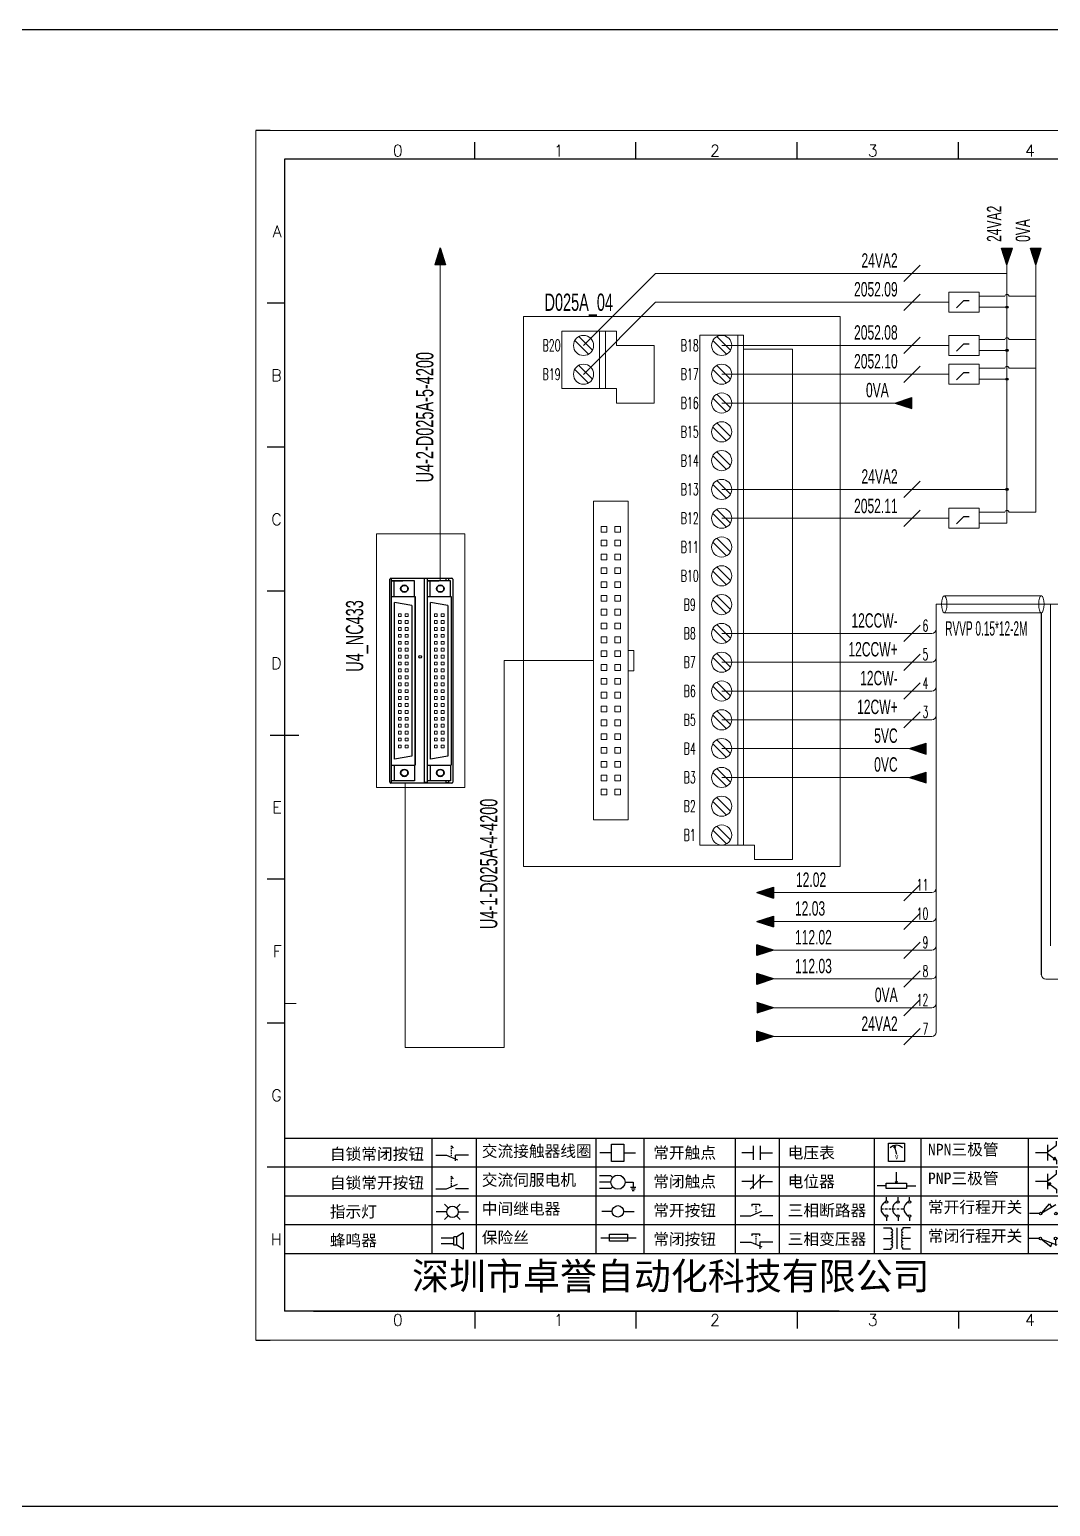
# Model space of a CAD drawing. Header units: millimetres. Extents: x 336 to 12810, y -1577 to 4105.
# Drawn here: x 9070.3 to 9247.6, y -364.4 to -108 of the extents above; entities that cross this region are included whole.
import ezdxf
from ezdxf.enums import TextEntityAlignment as Align

# ---------------------------------------------------------------- set-up
doc = ezdxf.new("R2010")
doc.units = ezdxf.units.MM
doc.linetypes.add('ACAD_ISO02W100', pattern=[15, 12, -3])
for name, color, linetype in [('AE_BOR', 1, 'Continuous'), ('SYMS', 7, 'Continuous'), ('Z_OM_GAIKEI', 7, 'Continuous')]:
    doc.layers.add(name, color=color, linetype=linetype)
doc.layers.add('Dimension', color=3, linetype='Continuous', lineweight=13)
doc.styles.get("Standard").update_dxf_attribs({"font": ''})
doc.styles.add('WD', font='romans.shx', dxfattribs={"width": 0.8, "bigfont": 'gbcbig.shx'})
doc.styles.add('样式 8', font='arial.ttf', dxfattribs={"width": 0.6, "height": 2.5})
doc.styles.add('汉字', font='')
doc.styles.get('Standard').set_extended_font_data('SimSun')
doc.styles.get('汉字').set_extended_font_data('新宋体')

# ---------------------------------------------------------------- blocks, each defined once
blk = doc.blocks.new('*U6')
at = {"linetype": 'ByBlock'}
for p, q in [((-1909.23, -780.45), (-1909.23, -780.67)), ((-1909.23, -780.45), (-1908.92, -780.84)), ((-1909.23, -780.84), (-1909.23, -781.05)), ((-1909.23, -781.23), (-1909.23, -781.44)), ((-1909.23, -781.61), (-1909.23, -781.83)), ((-1909.23, -782), (-1909.23, -782.21)), ((-1911.92, -782.07), (-1910.06, -782.07)), ((-1910.06, -782.07), (-1908.18, -782.88)), ((-1909.23, -782.38), (-1909.23, -782.43)), ((-1908.52, -783.07), (-1908.52, -782.07)), ((-1906.25, -782.07), (-1908.52, -782.07))]:
    blk.add_line(p, q, dxfattribs=at)
blk = doc.blocks.new('*U8')
at = {"linetype": 'ByBlock'}
for p, q in [((-1910.06, -792.89), (-1908.18, -792.08)), ((-1908.88, -791.17), (-1909.23, -790.71)), ((-1909.23, -790.71), (-1909.23, -790.92)), ((-1909.23, -791.09), (-1909.23, -791.31)), ((-1909.23, -791.48), (-1909.23, -791.69)), ((-1909.23, -791.86), (-1909.23, -792.08)), ((-1909.23, -792.25), (-1909.23, -792.47)), ((-1911.92, -792.89), (-1910.06, -792.89)), ((-1906.25, -792.89), (-1908.52, -792.89))]:
    blk.add_line(p, q, dxfattribs=at)
blk = doc.blocks.new('蜂鸣器')
at = {"linetype": 'ByBlock'}
for p, q in [((-1908.8, -796.48), (-1911.01, -796.48)), ((-1908.25, -796.26), (-1908.8, -796.26)), ((-1908.8, -797.68), (-1908.8, -796.26)), ((-1907.17, -795.53), (-1908.25, -796.26)), ((-1908.25, -797.68), (-1908.25, -796.26)), ((-1907.17, -795.53), (-1907.17, -798.41)), ((-1908.8, -797.46), (-1911.01, -797.46)), ((-1908.25, -797.68), (-1908.8, -797.68)), ((-1907.17, -798.41), (-1908.25, -797.68))]:
    blk.add_line(p, q, dxfattribs=at)
blk = doc.blocks.new('指示灯')
at = {"linetype": 'ByBlock'}
for p, q in [((-1854.25, -776.92), (-1856.06, -776.92)), ((-1854.62, -775.59), (-1853.97, -776.23)), ((-1851.9, -775.59), (-1852.54, -776.23)), ((-1852.26, -776.92), (-1850.45, -776.92)), ((-1854.62, -778.25), (-1853.97, -777.61)), ((-1851.9, -778.25), (-1852.54, -777.61))]:
    blk.add_line(p, q, dxfattribs=at)
blk.add_circle((-1853.26, -776.92), 0.992, dxfattribs=at)
blk = doc.blocks.new('交流接触器线圈')
at = {"linetype": 'ByBlock'}
for p, q in [((-1880.82, -781.77), (-1882.87, -781.77)), ((-1878.72, -781.77), (-1876.67, -781.77))]:
    blk.add_line(p, q, dxfattribs=at)
blk.add_lwpolyline([(-1880.82, -780.28), (-1878.72, -780.28), (-1878.72, -783.26), (-1880.82, -783.26)], close=True, dxfattribs=at)
blk = doc.blocks.new('交流伺服电机')
at = {"linetype": 'ByBlock'}
for p, q in [((-1880.97, -785.75), (-1882.94, -785.75)), ((-1880.97, -786.85), (-1882.94, -786.85)), ((-1880.97, -785.75), (-1880.65, -786.03)), ((-1878.49, -786.85), (-1877.07, -786.85)), ((-1877.07, -786.85), (-1877.07, -787.72)), ((-1880.97, -787.94), (-1882.94, -787.94)), ((-1880.97, -787.94), (-1880.65, -787.67)), ((-1877.54, -787.72), (-1876.59, -787.72)), ((-1877.38, -788.01), (-1876.75, -788.01)), ((-1877.23, -788.29), (-1876.9, -788.29))]:
    blk.add_line(p, q, dxfattribs=at)
blk.add_circle((-1879.73, -786.85), 1.24, dxfattribs=at)
blk = doc.blocks.new('中间继电器')
at = {"linetype": 'ByBlock'}
for p, q in [((-1880.72, -791.92), (-1882.54, -791.92)), ((-1878.74, -791.92), (-1876.92, -791.92))]:
    blk.add_line(p, q, dxfattribs=at)
blk.add_circle((-1879.73, -791.92), 0.992, dxfattribs=at)
blk = doc.blocks.new('保险丝')
at = {"linetype": 'ByBlock'}
blk.add_line((-1882.72, -796.49), (-1876.55, -796.49), dxfattribs=at)
blk.add_lwpolyline([(-1881.2, -795.86), (-1878.06, -795.86), (-1878.06, -797.12), (-1881.2, -797.12)], close=True, dxfattribs=at)
blk = doc.blocks.new('常开按钮')
at = {"linetype": 'ByBlock'}
for p, q in [((-1910.06, -787.73), (-1908.18, -786.93)), ((-1909.9, -785.68), (-1908.56, -785.68)), ((-1909.9, -785.68), (-1909.9, -786.07)), ((-1909.23, -785.68), (-1909.23, -785.89)), ((-1909.23, -786.06), (-1909.23, -786.28)), ((-1909.23, -786.45), (-1909.23, -786.67)), ((-1909.23, -786.84), (-1909.23, -787.05)), ((-1908.56, -785.68), (-1908.56, -786.07)), ((-1911.92, -787.73), (-1910.06, -787.73)), ((-1909.23, -787.22), (-1909.23, -787.38)), ((-1906.25, -787.73), (-1908.52, -787.73))]:
    blk.add_line(p, q, dxfattribs=at)
blk = doc.blocks.new('常开触点')
at = {"linetype": 'ByBlock'}
for p, q in [((-1853.82, -781.77), (-1855.88, -781.77)), ((-1853.82, -782.99), (-1853.82, -780.56)), ((-1852.6, -782.99), (-1852.6, -780.56)), ((-1852.6, -781.77), (-1850.55, -781.77))]:
    blk.add_line(p, q, dxfattribs=at)
blk = doc.blocks.new('常闭触点')
at = {"linetype": 'ByBlock'}
for p, q in [((-1853.82, -786.77), (-1855.88, -786.77)), ((-1852.01, -785.66), (-1854.43, -788.1)), ((-1853.82, -787.99), (-1853.82, -785.56)), ((-1852.6, -787.99), (-1852.6, -785.56)), ((-1852.6, -786.77), (-1850.55, -786.77))]:
    blk.add_line(p, q, dxfattribs=at)
blk = doc.blocks.new('常闭按钮')
at = {"linetype": 'ByBlock'}
for p, q in [((-1856.13, -792.28), (-1854.28, -792.28)), ((-1854.28, -792.28), (-1852.4, -793.09)), ((-1854.11, -790.83), (-1852.77, -790.83)), ((-1854.11, -790.83), (-1854.11, -791.22)), ((-1853.44, -790.83), (-1853.44, -791.04)), ((-1853.44, -791.21), (-1853.44, -791.43)), ((-1853.44, -791.6), (-1853.44, -791.82)), ((-1853.44, -791.99), (-1853.44, -792.2)), ((-1852.77, -790.83), (-1852.77, -791.22)), ((-1850.47, -792.28), (-1852.73, -792.28)), ((-1852.73, -792.28), (-1852.73, -793.43)), ((-1853.44, -792.37), (-1853.44, -792.53))]:
    blk.add_line(p, q, dxfattribs=at)
blk = doc.blocks.new('电压表')
at = {"linetype": 'ByBlock'}
for p, q in [((-1814.84, -780.75), (-1814.91, -781.13)), ((-1814.6, -781.05), (-1814.91, -781.13)), ((-1814.84, -780.75), (-1814.46, -782.26)), ((-1814.84, -780.75), (-1814.6, -781.05))]:
    blk.add_line(p, q, dxfattribs=at)
blk.add_lwpolyline([(-1815.84, -780.34), (-1813.07, -780.34), (-1813.07, -783.49), (-1815.84, -783.49)], close=True, dxfattribs=at)
blk.add_arc((-1814.46, -782.26), 1.56, 46.8313, 133.1687, dxfattribs=at)
at = {"linetype": 'ByBlock', "insert": (-1814.7, -782.39), "char_height": 0.75, "width": 0.6768, "attachment_point": 1}
blk.add_mtext('V', dxfattribs=at)
blk = doc.blocks.new('电位器')
at = {"linetype": 'ByBlock'}
for p, q in [((-1814.45, -787.3), (-1814.62, -786.96)), ((-1814.62, -786.96), (-1814.27, -786.96)), ((-1814.45, -787.3), (-1814.45, -785.39)), ((-1814.45, -787.3), (-1814.27, -786.96)), ((-1816.21, -787.75), (-1817.79, -787.75)), ((-1812.68, -787.75), (-1811.1, -787.75))]:
    blk.add_line(p, q, dxfattribs=at)
blk.add_lwpolyline([(-1816.21, -787.3), (-1812.68, -787.3), (-1812.68, -788.2), (-1816.21, -788.2)], close=True, dxfattribs=at)
blk = doc.blocks.new('三相断路器')
at = {"linetype": 'ByBlock'}
for p, q in [((-1816.17, -790.33), (-1816.17, -789.7)), ((-1814.17, -790.33), (-1814.17, -789.7)), ((-1812.18, -790.33), (-1812.18, -789.7)), ((-1817.14, -791.74), (-1816.72, -791.74)), ((-1816.45, -791.74), (-1816.03, -791.74)), ((-1815.76, -791.74), (-1815.34, -791.74)), ((-1815.07, -791.74), (-1814.65, -791.74)), ((-1814.38, -791.74), (-1813.96, -791.74)), ((-1813.69, -791.74), (-1813.27, -791.74)), ((-1816.17, -793.19), (-1816.17, -793.83)), ((-1814.17, -793.19), (-1814.17, -793.83)), ((-1812.18, -793.19), (-1812.18, -793.83))]:
    blk.add_line(p, q, dxfattribs=at)
for centre in [(-1816.17, -790.55), (-1814.17, -790.55), (-1812.18, -790.55), (-1816.17, -792.98), (-1814.17, -792.98), (-1812.18, -792.98)]:
    blk.add_circle(centre, 0.219, dxfattribs=at)
for centre in [(-1815.81, -791.74), (-1813.82, -791.74), (-1811.83, -791.74)]:
    blk.add_arc(centre, 1.32, 115.5791, 244.4209, dxfattribs=at)
blk = doc.blocks.new('三相变压器')
at = {"linetype": 'ByBlock'}
for p, q in [((-1816.69, -795.03), (-1815.37, -795.03)), ((-1816.69, -796.87), (-1815.37, -796.87)), ((-1815.37, -795.03), (-1815.37, -795.24)), ((-1814.34, -798.7), (-1814.34, -795.04)), ((-1812, -795.03), (-1813.32, -795.03)), ((-1813.32, -795.03), (-1813.32, -795.24)), ((-1812, -796.87), (-1813.32, -796.87)), ((-1816.69, -798.71), (-1815.37, -798.71)), ((-1815.37, -798.71), (-1815.37, -798.5)), ((-1813.32, -798.71), (-1813.32, -798.5)), ((-1812, -798.71), (-1813.32, -798.71))]:
    blk.add_line(p, q, dxfattribs=at)
for centre, start, end in [((-1815.37, -795.51), 270, 90), ((-1815.37, -796.06), 270, 90), ((-1815.37, -796.6), 270, 90), ((-1815.37, -797.14), 270, 90), ((-1815.37, -797.68), 270, 90), ((-1813.32, -795.51), 90, 270), ((-1813.32, -796.06), 90, 270), ((-1813.32, -796.6), 90, 270), ((-1813.32, -797.14), 90, 270), ((-1813.32, -797.68), 90, 270), ((-1815.37, -798.23), 270, 90), ((-1813.32, -798.23), 90, 270)]:
    blk.add_arc(centre, 0.271, start, end, dxfattribs=at)
blk = doc.blocks.new('NPN三极管')
at = {"linetype": 'ByBlock'}
for p, q in [((-1785.73, -781.97), (-1787.81, -781.97)), ((-1785.73, -780.61), (-1785.73, -783.32)), ((-1785.73, -781.82), (-1784.15, -780.66)), ((-1784.15, -780.66), (-1784.15, -779.98)), ((-1785.73, -782.11), (-1784.15, -783.27)), ((-1784.41, -782.73), (-1784.74, -783.18)), ((-1784.15, -783.27), (-1784.74, -783.18)), ((-1784.15, -783.27), (-1784.41, -782.73)), ((-1784.15, -783.27), (-1784.15, -783.96))]:
    blk.add_line(p, q, dxfattribs=at)
blk = doc.blocks.new('PNP三极管')
at = {"linetype": 'ByBlock'}
for p, q in [((-1784.9, -786.74), (-1786.98, -786.74)), ((-1784.9, -785.38), (-1784.9, -788.09)), ((-1784.9, -786.59), (-1783.32, -785.43)), ((-1784.9, -786.88), (-1783.32, -788.04)), ((-1784.9, -786.88), (-1784.31, -786.97)), ((-1784.9, -786.88), (-1784.64, -787.42)), ((-1784.31, -786.97), (-1784.64, -787.42)), ((-1783.32, -785.43), (-1783.32, -784.75)), ((-1783.32, -788.04), (-1783.32, -788.73))]:
    blk.add_line(p, q, dxfattribs=at)
blk = doc.blocks.new('常开行程开关')
at = {"linetype": 'ByBlock'}
for p, q in [((-1786.29, -792.3), (-1788.01, -792.3)), ((-1785.89, -792.17), (-1784.52, -790.62)), ((-1785.89, -792.17), (-1783.43, -790.72)), ((-1784.52, -790.62), (-1784.19, -791.17)), ((-1781.48, -792.3), (-1783.21, -792.3))]:
    blk.add_line(p, q, dxfattribs=at)
for centre in [(-1786.07, -792.3), (-1783.42, -792.3)]:
    blk.add_circle(centre, 0.219, dxfattribs=at)
blk = doc.blocks.new('常闭行程开关')
at = {"linetype": 'ByBlock'}
for p, q in [((-1786.34, -796.62), (-1788.07, -796.62)), ((-1785.93, -796.72), (-1783.25, -797.7)), ((-1785.93, -796.72), (-1784.3, -798)), ((-1784.3, -798), (-1784.08, -797.4)), ((-1783.48, -796.84), (-1783.48, -797.85)), ((-1781.54, -796.62), (-1783.26, -796.62))]:
    blk.add_line(p, q, dxfattribs=at)
for centre in [(-1786.12, -796.62), (-1783.48, -796.62)]:
    blk.add_circle(centre, 0.219, dxfattribs=at)
blk = doc.blocks.new('电控横A4')
for p, q in [((292, -5), (5, -5)), ((5, -5), (5, -205)), ((10.03, -205), (289.53, -205)), ((130.8, -205), (190.75, -205))]:
    blk.add_line(p, q)
at = {"lineweight": 9, "ltscale": 0.1}
for p, q in [((5, -151.57), (7, -151.57)), ((101.34, -205), (130.8, -205)), ((129.44, -205), (129.44, -205)), ((129.44, -205), (129.44, -205)), ((129.44, -205), (129.44, -205)), ((129.44, -205), (129.44, -205))]:
    blk.add_line(p, q, dxfattribs=at)
at = {"linetype": 'ByBlock'}
for p, q in [((292, -175), (5, -175)), ((292, -180), (5, -180)), ((292, -185), (5, -185)), ((292, -190), (5, -190)), ((292, -195), (5, -195))]:
    blk.add_line(p, q, dxfattribs=at)
at = {"color": 0, "lineweight": -2}
for p, q in [((30.58, -175), (30.58, -195)), ((38.26, -175), (38.26, -195)), ((59.05, -175), (59.05, -195)), ((67.4, -175), (67.4, -195)), ((83.26, -175), (83.26, -195)), ((90.91, -175), (90.91, -195)), ((107.4, -175), (107.4, -195)), ((115.5, -175), (115.5, -195)), ((134.12, -175), (134.12, -195))]:
    blk.add_line(p, q, dxfattribs=at)
at = {"color": 0, "ltscale": 2}
blk.add_line((101.34, -205), (5, -205), dxfattribs=at)
at = {"layer": 'AE_BOR', "lineweight": 30}
for p, q in [((2.53, 0), (0, 0)), ((0, -210), (2.53, -210))]:
    blk.add_line(p, q, dxfattribs=at)
at = {"layer": 'AE_BOR', "color": 1, "lineweight": 15}
for p, q in [((0, 0), (297, 0)), ((0, -210), (0, 0)), ((297, -210), (0, -210))]:
    blk.add_line(p, q, dxfattribs=at)
at = {"layer": 'AE_BOR'}
for p, q in [((38.03, -5), (38.03, -2)), ((66.03, -5), (66.03, -2)), ((94.03, -5), (94.03, -2)), ((122.03, -5), (122.03, -2)), ((5, -30), (2, -30)), ((5, -55), (2, -55)), ((5, -80), (2, -80)), ((5, -130), (2, -130)), ((5, -155), (2, -155)), ((5, -180), (2, -180)), ((38.03, -205), (38.03, -208)), ((66.03, -205), (66.03, -208)), ((94.03, -205), (94.03, -208)), ((122.03, -205), (122.03, -208))]:
    blk.add_line(p, q, dxfattribs=at)
at = {"layer": 'AE_BOR', "color": 2, "lineweight": 30}
blk.add_line((2.5, -105), (7.5, -105), dxfattribs=at)
at = {"linetype": 'ByBlock'}
for name, p in [('*U6', (1943.19, 604.18)), ('交流接触器线圈', (1942.62, 604.27)), ('常开触点', (1940.27, 604.3)), ('电压表', (1925.71, 604.52)), ('NPN三极管', (1923.2, 604.5)), ('*U8', (1943.19, 609.18)), ('交流伺服电机', (1942.62, 604.27)), ('常闭触点', (1940.27, 604.3)), ('电位器', (1925.71, 604.52)), ('PNP三极管', (1922.37, 604.27)), ('指示灯', (1887.41, 589.18)), ('中间继电器', (1942.62, 604.27)), ('常开按钮', (1996.06, 599.3)), ('三相断路器', (1925.71, 604.52)), ('常开行程开关', (1922.37, 604.27)), ('蜂鸣器', (1943.19, 604.18)), ('保险丝', (1942.62, 604.27)), ('常闭按钮', (1940.27, 599.3)), ('三相变压器', (1925.71, 604.52)), ('常闭行程开关', (1922.37, 604.27))]:
    blk.add_blockref(name, p, dxfattribs=at)
at = {"char_height": 2, "attachment_point": 1, "style": '汉字'}
for s, insert in [('{\\fKaiTi_GB2312|b0|i0|c134|p49;自锁常闭按钮}', (12.86, -176.69)), ('{\\fKaiTi_GB2312|b0|i0|c134|p49;交流接触器线圈}', (39.25, -176.19)), ('{\\fKaiTi_GB2312|b0|i0|c134|p49;常开触点}', (69.01, -176.48)), ('{\\fKaiTi_GB2312|b0|i0|c134|p49;电压表}', (92.37, -176.47)), ('{\\fKaiTi_GB2312|b0|i0|c134|p49;NPN三极管}', (116.73, -175.91)), ('{\\fKaiTi_GB2312|b0|i0|c134|p49;自锁常开按钮}', (12.86, -181.69)), ('{\\fKaiTi_GB2312|b0|i0|c134|p49;交流伺服电机}', (39.25, -181.19)), ('{\\fKaiTi_GB2312|b0|i0|c134|p49;常闭触点}', (69.01, -181.48)), ('{\\fKaiTi_GB2312|b0|i0|c134|p49;电位器}', (92.37, -181.47)), ('{\\fKaiTi_GB2312|b0|i0|c134|p49;PNP三极管}', (116.73, -180.91)), ('{\\fKaiTi_GB2312|b0|i0|c134|p49;指示灯}', (12.86, -186.69)), ('{\\fKaiTi_GB2312|b0|i0|c134|p49;中间继电器}', (39.25, -186.19)), ('{\\fKaiTi_GB2312|b0|i0|c134|p49;常开按钮}', (69.01, -186.48)), ('{\\fKaiTi_GB2312|b0|i0|c134|p49;三相断路器}', (92.37, -186.47)), ('{\\fKaiTi_GB2312|b0|i0|c134|p49;常开行程开关}', (116.73, -185.91)), ('{\\fKaiTi_GB2312|b0|i0|c134|p49;蜂鸣器}', (12.86, -191.69)), ('{\\fKaiTi_GB2312|b0|i0|c134|p49;保险丝}', (39.25, -191.19)), ('{\\fKaiTi_GB2312|b0|i0|c134|p49;常闭按钮}', (69.01, -191.48)), ('{\\fKaiTi_GB2312|b0|i0|c134|p49;三相变压器}', (92.37, -191.47)), ('{\\fKaiTi_GB2312|b0|i0|c134|p49;常闭行程开关}', (116.73, -190.91))]:
    blk.add_mtext(s, dxfattribs=dict(at, insert=insert))
at = {"color": 0, "lineweight": -2, "insert": (27.14, -196.53), "char_height": 4.7064, "width": 96.1138, "attachment_point": 1}
blk.add_mtext('深圳市卓誉自动化科技有限公司', dxfattribs=at)
at = {"layer": 'AE_BOR', "style": 'WD'}
for s, p in [('0', (24.67, -4.5)), ('1', (52.6, -4.5)), ('2', (79.75, -4.5)), ('3', (107.15, -4.5)), ('4', (134.45, -4.5)), ('0', (24.67, -207.5)), ('1', (52.6, -207.5)), ('2', (79.75, -207.5)), ('3', (107.15, -207.5)), ('4', (134.45, -207.5))]:
    blk.add_text(s, height=2, dxfattribs=at).set_placement(p, align=Align.CENTER)
for s, p in [('A', (4.5, -17.5)), ('B', (4.5, -42.5)), ('C', (4.5, -67.5)), ('D', (4.5, -92.5)), ('E', (4.5, -117.5)), ('F', (4.5, -142.5)), ('G', (4.5, -167.5)), ('H', (4.5, -192.5))]:
    blk.add_text(s, height=2, dxfattribs=at).set_placement(p, align=Align.MIDDLE_RIGHT)
blk = doc.blocks.new('WDDOT')
blk.add_hatch(color=256).paths.add_polyline_path([(0.5, 0, 1), (-0.5, 0, 1)])
blk.add_circle((0, 0), 0.5)

msp = doc.modelspace()

# ---------------------------------------------------------------- hatches: boundary and pattern name
for points in [[(9140.66, -148.794), (9141.596, -145.876), (9142.531, -148.794)], [(9239.077, -145.917), (9240.012, -148.836), (9240.948, -145.917)], [(9244.077, -145.917), (9245.012, -148.836), (9245.948, -145.917)], [(9240.209, -156.164, 1), (9239.816, -156.164, 1)], [(9240.209, -163.664, 1), (9239.816, -163.664, 1)], [(9240.209, -168.664, 1), (9239.816, -168.664, 1)], [(9220.576, -172.804), (9223.494, -173.739), (9223.494, -171.869)], [(9240.209, -187.804, 1), (9239.816, -187.804, 1)], [(9223.076, -232.804), (9225.994, -233.739), (9225.994, -231.869)], [(9223.076, -237.804), (9225.994, -238.739), (9225.994, -236.869)], [(9196.544, -257.808), (9199.463, -258.743), (9199.463, -256.873)], [(9196.544, -262.804), (9199.463, -263.739), (9199.463, -261.869)], [(9196.544, -268.735), (9196.544, -266.865), (9199.463, -267.8)], [(9196.544, -271.865), (9199.463, -272.8), (9196.544, -273.735)], [(9199.463, -277.8), (9196.544, -278.735), (9196.544, -276.865)], [(9196.544, -283.735), (9196.544, -281.865), (9199.463, -282.8)]]:
    msp.add_hatch(color=256).paths.add_polyline_path(points)

# ---------------------------------------------------------------- linework, layer by layer
for p, q in [((9141.596, -145.876), (9140.66, -148.794)), ((9141.596, -145.876), (9142.531, -148.794)), ((9240.012, -148.836), (9239.077, -145.917)), ((9239.077, -145.917), (9240.948, -145.917)), ((9240.012, -148.836), (9240.948, -145.917)), ((9245.012, -148.836), (9244.077, -145.917)), ((9244.077, -145.917), (9245.948, -145.917)), ((9245.012, -148.836), (9245.948, -145.917)), ((9142.531, -148.794), (9140.66, -148.794)), ((9220.576, -172.804), (9223.494, -171.869)), ((9220.576, -172.804), (9223.494, -173.739)), ((9223.494, -173.739), (9223.494, -171.869)), ((9246.02, -272.062), (9246.02, -209.205)), ((9223.076, -232.804), (9225.994, -231.869)), ((9223.076, -232.804), (9225.994, -233.739)), ((9225.994, -233.739), (9225.994, -231.869)), ((9223.076, -237.804), (9225.994, -236.869)), ((9223.076, -237.804), (9225.994, -238.739)), ((9225.994, -238.739), (9225.994, -236.869)), ((9196.544, -257.808), (9199.463, -256.873)), ((9196.544, -257.808), (9199.463, -258.743)), ((9199.463, -256.873), (9199.463, -258.743)), ((9196.544, -262.804), (9199.463, -261.869)), ((9196.544, -262.804), (9199.463, -263.739)), ((9199.463, -261.869), (9199.463, -263.739)), ((9199.463, -267.8), (9196.544, -266.865)), ((9196.544, -268.735), (9196.544, -266.865)), ((9199.463, -267.8), (9196.544, -268.735)), ((9199.463, -272.8), (9196.544, -271.865)), ((9196.544, -273.735), (9196.544, -271.865)), ((9199.463, -272.8), (9196.544, -273.735)), ((9199.463, -277.8), (9196.544, -276.865)), ((9199.463, -277.8), (9196.544, -278.735)), ((9196.544, -283.735), (9196.544, -281.865)), ((9199.463, -282.8), (9196.544, -281.865)), ((9199.463, -282.8), (9196.544, -283.735))]:
    msp.add_line(p, q)
at = {"color": 3, "lineweight": 0}
for p, q in [((9141.596, -203.66), (9141.596, -148.794)), ((9190.468, -192.808), (9229.93, -192.808)), ((9285.078, -207.745), (9227.708, -207.745)), ((9190.468, -212.804), (9226.958, -212.804)), ((9152.708, -217.521), (9152.708, -284.701)), ((9168.22, -217.521), (9152.708, -217.521)), ((9190.468, -217.804), (9226.958, -217.804)), ((9190.468, -222.804), (9226.958, -222.804)), ((9190.468, -227.804), (9226.958, -227.804)), ((9135.497, -284.701), (9135.497, -238.779)), ((9135.506, -284.701), (9152.708, -284.701))]:
    msp.add_line(p, q, dxfattribs=at)
at = {"lineweight": 0}
for p, q in [((9166.448, -162.841), (9178.986, -150.304)), ((9178.986, -150.304), (9240.012, -150.304)), ((9240.012, -193.668), (9240.012, -148.836)), ((9245.012, -191.774), (9245.012, -148.836)), ((9166.448, -167.841), (9178.986, -155.304)), ((9178.986, -155.304), (9229.93, -155.304)), ((9235.186, -154.27), (9239.667, -154.27)), ((9235.186, -156.164), (9240.012, -156.164)), ((9240.34, -154.27), (9245.012, -154.27)), ((9172.198, -160.304), (9162.704, -160.304)), ((9162.704, -170.304), (9162.704, -160.304)), ((9169.268, -170.304), (9169.268, -160.304)), ((9170.268, -170.304), (9170.268, -160.304)), ((9172.198, -162.804), (9172.198, -160.304)), ((9186.686, -249.591), (9186.686, -161.017)), ((9194.25, -161.017), (9186.686, -161.017)), ((9193.25, -249.591), (9193.25, -161.017)), ((9194.25, -249.591), (9194.25, -161.017)), ((9178.762, -162.804), (9172.198, -162.804)), ((9178.762, -162.804), (9178.762, -172.804)), ((9190.468, -162.804), (9229.93, -162.804)), ((9202.745, -163.471), (9194.25, -163.471)), ((9202.745, -163.471), (9202.745, -252.045)), ((9235.186, -161.77), (9239.667, -161.77)), ((9235.186, -163.664), (9240.012, -163.664)), ((9240.34, -161.77), (9245.012, -161.77)), ((9190.468, -167.804), (9229.93, -167.804)), ((9235.186, -166.77), (9239.667, -166.77)), ((9235.186, -168.664), (9240.012, -168.664)), ((9240.34, -166.77), (9245.012, -166.77)), ((9172.198, -170.304), (9162.704, -170.304)), ((9172.198, -172.804), (9172.198, -170.304)), ((9178.762, -172.804), (9172.198, -172.804)), ((9190.468, -172.804), (9220.576, -172.804)), ((9190.468, -187.804), (9240.012, -187.804)), ((9235.186, -191.774), (9239.667, -191.774)), ((9240.34, -191.774), (9245.012, -191.774)), ((9235.186, -193.668), (9240.012, -193.668)), ((9229.137, -206.281), (9245.98, -206.279)), ((9227.708, -207.745), (9227.708, -282.05)), ((9229.117, -209.21), (9245.98, -209.21)), ((9247.564, -267.058), (9247.564, -207.745)), ((9190.468, -232.804), (9223.076, -232.804)), ((9190.468, -237.804), (9223.076, -237.804)), ((9196.181, -249.591), (9186.686, -249.591)), ((9196.181, -252.045), (9196.181, -249.591)), ((9202.745, -252.045), (9196.181, -252.045)), ((9199.463, -257.808), (9226.958, -257.808)), ((9199.463, -262.804), (9226.958, -262.804)), ((9199.463, -267.8), (9226.958, -267.8)), ((9199.463, -272.8), (9226.958, -272.8)), ((9285.078, -272.812), (9246.77, -272.812)), ((9199.463, -277.8), (9226.958, -277.8)), ((9199.463, -282.8), (9226.958, -282.8))]:
    msp.add_line(p, q, dxfattribs=at)
at = {"linetype": 'ACAD_ISO02W100'}
for p, q in [((9232.452, -155.069), (9231.26, -156.298)), ((9233.459, -155.072), (9232.452, -155.069)), ((9232.452, -162.569), (9231.26, -163.798)), ((9233.459, -162.572), (9232.452, -162.569)), ((9232.452, -167.569), (9231.26, -168.798)), ((9233.459, -167.572), (9232.452, -167.569)), ((9232.452, -192.573), (9231.26, -193.802)), ((9233.459, -192.576), (9232.452, -192.573))]:
    msp.add_line(p, q, dxfattribs=at)
at = {"color": 1}
msp.add_lwpolyline([(8713.982, -107.963), (10178.33, -107.963), (10178.33, -364.374), (8713.982, -364.374)], close=True, dxfattribs=at)
at = {"lineweight": 0}
for points in [[(9229.93, -157.03), (9229.93, -153.578), (9235.186, -153.578), (9235.186, -157.03)], [(9156.032, -253.294), (9156.032, -157.804), (9211.032, -157.804), (9211.032, -253.294)], [(9156.032, -253.294), (9156.032, -157.804), (9211.032, -157.804), (9211.032, -253.294)], [(9229.93, -164.53), (9229.93, -161.078), (9235.186, -161.078), (9235.186, -164.53)], [(9229.93, -169.53), (9229.93, -166.078), (9235.186, -166.078), (9235.186, -169.53)], [(9168.22, -245.171), (9168.22, -189.871), (9174.22, -189.871), (9174.22, -245.171)], [(9229.93, -194.534), (9229.93, -191.082), (9235.186, -191.082), (9235.186, -194.534)], [(9170.52, -195.221), (9169.52, -195.221), (9169.52, -194.221), (9170.52, -194.221)], [(9172.92, -195.221), (9171.92, -195.221), (9171.92, -194.221), (9172.92, -194.221)], [(9145.862, -239.529), (9130.512, -239.529), (9130.512, -195.513), (9145.862, -195.513)], [(9170.52, -197.621), (9169.52, -197.621), (9169.52, -196.621), (9170.52, -196.621)], [(9172.92, -197.621), (9171.92, -197.621), (9171.92, -196.621), (9172.92, -196.621)], [(9170.52, -200.021), (9169.52, -200.021), (9169.52, -199.021), (9170.52, -199.021)], [(9172.92, -200.021), (9171.92, -200.021), (9171.92, -199.021), (9172.92, -199.021)], [(9170.52, -202.421), (9169.52, -202.421), (9169.52, -201.421), (9170.52, -201.421)], [(9172.92, -202.421), (9171.92, -202.421), (9171.92, -201.421), (9172.92, -201.421)], [(9170.52, -204.821), (9169.52, -204.821), (9169.52, -203.821), (9170.52, -203.821)], [(9172.92, -204.821), (9171.92, -204.821), (9171.92, -203.821), (9172.92, -203.821)], [(9170.52, -207.221), (9169.52, -207.221), (9169.52, -206.221), (9170.52, -206.221)], [(9172.92, -207.221), (9171.92, -207.221), (9171.92, -206.221), (9172.92, -206.221)], [(9134.324, -209.38), (9134.824, -209.38), (9134.824, -209.88), (9134.324, -209.88)], [(9135.524, -209.38), (9136.024, -209.38), (9136.024, -209.88), (9135.524, -209.88)], [(9140.574, -209.38), (9141.074, -209.38), (9141.074, -209.88), (9140.574, -209.88)], [(9141.774, -209.38), (9142.274, -209.38), (9142.274, -209.88), (9141.774, -209.88)], [(9170.52, -209.621), (9169.52, -209.621), (9169.52, -208.621), (9170.52, -208.621)], [(9172.92, -209.621), (9171.92, -209.621), (9171.92, -208.621), (9172.92, -208.621)], [(9134.324, -210.58), (9134.824, -210.58), (9134.824, -211.08), (9134.324, -211.08)], [(9134.324, -211.78), (9134.824, -211.78), (9134.824, -212.28), (9134.324, -212.28)], [(9135.524, -210.58), (9136.024, -210.58), (9136.024, -211.08), (9135.524, -211.08)], [(9135.524, -211.78), (9136.024, -211.78), (9136.024, -212.28), (9135.524, -212.28)], [(9140.574, -210.58), (9141.074, -210.58), (9141.074, -211.08), (9140.574, -211.08)], [(9140.574, -211.78), (9141.074, -211.78), (9141.074, -212.28), (9140.574, -212.28)], [(9141.774, -210.58), (9142.274, -210.58), (9142.274, -211.08), (9141.774, -211.08)], [(9141.774, -211.78), (9142.274, -211.78), (9142.274, -212.28), (9141.774, -212.28)], [(9170.52, -212.021), (9169.52, -212.021), (9169.52, -211.021), (9170.52, -211.021)], [(9172.92, -212.021), (9171.92, -212.021), (9171.92, -211.021), (9172.92, -211.021)], [(9134.324, -212.98), (9134.824, -212.98), (9134.824, -213.48), (9134.324, -213.48)], [(9134.324, -214.18), (9134.824, -214.18), (9134.824, -214.68), (9134.324, -214.68)], [(9134.324, -215.38), (9134.824, -215.38), (9134.824, -215.88), (9134.324, -215.88)], [(9135.524, -212.98), (9136.024, -212.98), (9136.024, -213.48), (9135.524, -213.48)], [(9135.524, -214.18), (9136.024, -214.18), (9136.024, -214.68), (9135.524, -214.68)], [(9135.524, -215.38), (9136.024, -215.38), (9136.024, -215.88), (9135.524, -215.88)], [(9140.574, -212.98), (9141.074, -212.98), (9141.074, -213.48), (9140.574, -213.48)], [(9140.574, -214.18), (9141.074, -214.18), (9141.074, -214.68), (9140.574, -214.68)], [(9140.574, -215.38), (9141.074, -215.38), (9141.074, -215.88), (9140.574, -215.88)], [(9141.774, -212.98), (9142.274, -212.98), (9142.274, -213.48), (9141.774, -213.48)], [(9141.774, -214.18), (9142.274, -214.18), (9142.274, -214.68), (9141.774, -214.68)], [(9141.774, -215.38), (9142.274, -215.38), (9142.274, -215.88), (9141.774, -215.88)], [(9170.52, -214.421), (9169.52, -214.421), (9169.52, -213.421), (9170.52, -213.421)], [(9172.92, -214.421), (9171.92, -214.421), (9171.92, -213.421), (9172.92, -213.421)], [(9134.324, -216.58), (9134.824, -216.58), (9134.824, -217.08), (9134.324, -217.08)], [(9134.324, -217.78), (9134.824, -217.78), (9134.824, -218.28), (9134.324, -218.28)], [(9135.524, -216.58), (9136.024, -216.58), (9136.024, -217.08), (9135.524, -217.08)], [(9135.524, -217.78), (9136.024, -217.78), (9136.024, -218.28), (9135.524, -218.28)], [(9140.574, -216.58), (9141.074, -216.58), (9141.074, -217.08), (9140.574, -217.08)], [(9140.574, -217.78), (9141.074, -217.78), (9141.074, -218.28), (9140.574, -218.28)], [(9141.774, -216.58), (9142.274, -216.58), (9142.274, -217.08), (9141.774, -217.08)], [(9141.774, -217.78), (9142.274, -217.78), (9142.274, -218.28), (9141.774, -218.28)], [(9170.52, -216.821), (9169.52, -216.821), (9169.52, -215.821), (9170.52, -215.821)], [(9172.92, -216.821), (9171.92, -216.821), (9171.92, -215.821), (9172.92, -215.821)], [(9175.22, -219.271), (9174.22, -219.271), (9174.22, -215.771), (9175.22, -215.771)], [(9134.324, -218.98), (9134.824, -218.98), (9134.824, -219.48), (9134.324, -219.48)], [(9134.324, -220.18), (9134.824, -220.18), (9134.824, -220.68), (9134.324, -220.68)], [(9135.524, -218.98), (9136.024, -218.98), (9136.024, -219.48), (9135.524, -219.48)], [(9135.524, -220.18), (9136.024, -220.18), (9136.024, -220.68), (9135.524, -220.68)], [(9140.574, -218.98), (9141.074, -218.98), (9141.074, -219.48), (9140.574, -219.48)], [(9140.574, -220.18), (9141.074, -220.18), (9141.074, -220.68), (9140.574, -220.68)], [(9141.774, -218.98), (9142.274, -218.98), (9142.274, -219.48), (9141.774, -219.48)], [(9141.774, -220.18), (9142.274, -220.18), (9142.274, -220.68), (9141.774, -220.68)], [(9170.52, -219.221), (9169.52, -219.221), (9169.52, -218.221), (9170.52, -218.221)], [(9172.92, -219.221), (9171.92, -219.221), (9171.92, -218.221), (9172.92, -218.221)], [(9134.324, -221.38), (9134.824, -221.38), (9134.824, -221.88), (9134.324, -221.88)], [(9134.324, -222.58), (9134.824, -222.58), (9134.824, -223.08), (9134.324, -223.08)], [(9135.524, -221.38), (9136.024, -221.38), (9136.024, -221.88), (9135.524, -221.88)], [(9135.524, -222.58), (9136.024, -222.58), (9136.024, -223.08), (9135.524, -223.08)], [(9140.574, -221.38), (9141.074, -221.38), (9141.074, -221.88), (9140.574, -221.88)], [(9140.574, -222.58), (9141.074, -222.58), (9141.074, -223.08), (9140.574, -223.08)], [(9141.774, -221.38), (9142.274, -221.38), (9142.274, -221.88), (9141.774, -221.88)], [(9141.774, -222.58), (9142.274, -222.58), (9142.274, -223.08), (9141.774, -223.08)], [(9170.52, -221.621), (9169.52, -221.621), (9169.52, -220.621), (9170.52, -220.621)], [(9170.52, -224.021), (9169.52, -224.021), (9169.52, -223.021), (9170.52, -223.021)], [(9172.92, -221.621), (9171.92, -221.621), (9171.92, -220.621), (9172.92, -220.621)], [(9172.92, -224.021), (9171.92, -224.021), (9171.92, -223.021), (9172.92, -223.021)], [(9134.324, -223.78), (9134.824, -223.78), (9134.824, -224.28), (9134.324, -224.28)], [(9134.324, -224.98), (9134.824, -224.98), (9134.824, -225.48), (9134.324, -225.48)], [(9135.524, -223.78), (9136.024, -223.78), (9136.024, -224.28), (9135.524, -224.28)], [(9135.524, -224.98), (9136.024, -224.98), (9136.024, -225.48), (9135.524, -225.48)], [(9140.574, -223.78), (9141.074, -223.78), (9141.074, -224.28), (9140.574, -224.28)], [(9140.574, -224.98), (9141.074, -224.98), (9141.074, -225.48), (9140.574, -225.48)], [(9141.774, -223.78), (9142.274, -223.78), (9142.274, -224.28), (9141.774, -224.28)], [(9141.774, -224.98), (9142.274, -224.98), (9142.274, -225.48), (9141.774, -225.48)], [(9170.52, -226.421), (9169.52, -226.421), (9169.52, -225.421), (9170.52, -225.421)], [(9172.92, -226.421), (9171.92, -226.421), (9171.92, -225.421), (9172.92, -225.421)], [(9134.324, -226.18), (9134.824, -226.18), (9134.824, -226.68), (9134.324, -226.68)], [(9134.324, -227.38), (9134.824, -227.38), (9134.824, -227.88), (9134.324, -227.88)], [(9135.524, -226.18), (9136.024, -226.18), (9136.024, -226.68), (9135.524, -226.68)], [(9135.524, -227.38), (9136.024, -227.38), (9136.024, -227.88), (9135.524, -227.88)], [(9140.574, -226.18), (9141.074, -226.18), (9141.074, -226.68), (9140.574, -226.68)], [(9140.574, -227.38), (9141.074, -227.38), (9141.074, -227.88), (9140.574, -227.88)], [(9141.774, -226.18), (9142.274, -226.18), (9142.274, -226.68), (9141.774, -226.68)], [(9141.774, -227.38), (9142.274, -227.38), (9142.274, -227.88), (9141.774, -227.88)], [(9170.52, -228.821), (9169.52, -228.821), (9169.52, -227.821), (9170.52, -227.821)], [(9172.92, -228.821), (9171.92, -228.821), (9171.92, -227.821), (9172.92, -227.821)], [(9134.324, -228.58), (9134.824, -228.58), (9134.824, -229.08), (9134.324, -229.08)], [(9134.324, -229.78), (9134.824, -229.78), (9134.824, -230.28), (9134.324, -230.28)], [(9135.524, -228.58), (9136.024, -228.58), (9136.024, -229.08), (9135.524, -229.08)], [(9135.524, -229.78), (9136.024, -229.78), (9136.024, -230.28), (9135.524, -230.28)], [(9140.574, -228.58), (9141.074, -228.58), (9141.074, -229.08), (9140.574, -229.08)], [(9140.574, -229.78), (9141.074, -229.78), (9141.074, -230.28), (9140.574, -230.28)], [(9141.774, -228.58), (9142.274, -228.58), (9142.274, -229.08), (9141.774, -229.08)], [(9141.774, -229.78), (9142.274, -229.78), (9142.274, -230.28), (9141.774, -230.28)], [(9170.52, -231.221), (9169.52, -231.221), (9169.52, -230.221), (9170.52, -230.221)], [(9172.92, -231.221), (9171.92, -231.221), (9171.92, -230.221), (9172.92, -230.221)], [(9134.324, -230.98), (9134.824, -230.98), (9134.824, -231.48), (9134.324, -231.48)], [(9134.324, -232.18), (9134.824, -232.18), (9134.824, -232.68), (9134.324, -232.68)], [(9135.524, -230.98), (9136.024, -230.98), (9136.024, -231.48), (9135.524, -231.48)], [(9135.524, -232.18), (9136.024, -232.18), (9136.024, -232.68), (9135.524, -232.68)], [(9140.574, -230.98), (9141.074, -230.98), (9141.074, -231.48), (9140.574, -231.48)], [(9140.574, -232.18), (9141.074, -232.18), (9141.074, -232.68), (9140.574, -232.68)], [(9141.774, -230.98), (9142.274, -230.98), (9142.274, -231.48), (9141.774, -231.48)], [(9141.774, -232.18), (9142.274, -232.18), (9142.274, -232.68), (9141.774, -232.68)], [(9170.52, -233.621), (9169.52, -233.621), (9169.52, -232.621), (9170.52, -232.621)], [(9172.92, -233.621), (9171.92, -233.621), (9171.92, -232.621), (9172.92, -232.621)], [(9170.52, -236.021), (9169.52, -236.021), (9169.52, -235.021), (9170.52, -235.021)], [(9172.92, -236.021), (9171.92, -236.021), (9171.92, -235.021), (9172.92, -235.021)], [(9170.52, -238.421), (9169.52, -238.421), (9169.52, -237.421), (9170.52, -237.421)], [(9172.92, -238.421), (9171.92, -238.421), (9171.92, -237.421), (9172.92, -237.421)], [(9170.52, -240.821), (9169.52, -240.821), (9169.52, -239.821), (9170.52, -239.821)], [(9172.92, -240.821), (9171.92, -240.821), (9171.92, -239.821), (9172.92, -239.821)]]:
    msp.add_lwpolyline(points, close=True, dxfattribs=at)
for points in [[(9168.025, -163.636), (9165.654, -161.265)], [(9192.008, -163.636), (9189.636, -161.265)], [(9164.946, -161.972), (9167.318, -164.343)], [(9188.929, -161.972), (9191.3, -164.343)], [(9168.025, -168.636), (9165.654, -166.265)], [(9192.008, -168.636), (9189.636, -166.265)], [(9164.946, -166.972), (9167.318, -169.343)], [(9188.929, -166.972), (9191.3, -169.343)], [(9192.008, -173.636), (9189.636, -171.265)], [(9188.929, -171.972), (9191.3, -174.343)], [(9192.008, -178.636), (9189.636, -176.265)], [(9188.929, -176.972), (9191.3, -179.343)], [(9188.929, -181.972), (9191.3, -184.343)], [(9192.008, -183.636), (9189.636, -181.265)], [(9188.929, -186.972), (9191.3, -189.343)], [(9192.008, -188.636), (9189.636, -186.265)], [(9188.929, -191.972), (9191.3, -194.343)], [(9192.008, -193.636), (9189.636, -191.265)], [(9188.929, -196.972), (9191.3, -199.343)], [(9192.008, -198.636), (9189.636, -196.265)], [(9188.929, -201.972), (9191.3, -204.343)], [(9192.008, -203.636), (9189.636, -201.265)], [(9188.929, -206.972), (9191.3, -209.343)], [(9192.008, -208.636), (9189.636, -206.265)], [(9188.929, -211.972), (9191.3, -214.343)], [(9192.008, -213.636), (9189.636, -211.265)], [(9188.929, -216.972), (9191.3, -219.343)], [(9192.008, -218.636), (9189.636, -216.265)], [(9188.929, -221.972), (9191.3, -224.343)], [(9192.008, -223.636), (9189.636, -221.265)], [(9188.929, -226.972), (9191.3, -229.343)], [(9192.008, -228.636), (9189.636, -226.265)], [(9188.929, -231.972), (9191.3, -234.343)], [(9192.008, -233.636), (9189.636, -231.265)], [(9188.929, -236.972), (9191.3, -239.343)], [(9192.008, -238.636), (9189.636, -236.265)], [(9188.929, -241.972), (9191.3, -244.343)], [(9192.008, -243.636), (9189.636, -241.265)], [(9188.929, -246.972), (9191.3, -249.343)], [(9192.008, -248.636), (9189.636, -246.265)]]:
    msp.add_lwpolyline(points, dxfattribs=at)
for centre in [(9240.012, -156.164), (9240.012, -163.664), (9240.012, -168.664), (9240.012, -187.804)]:
    msp.add_circle(centre, 0.197)
for centre in [(9166.486, -162.804), (9190.468, -162.804), (9166.486, -167.804), (9190.468, -167.804), (9190.468, -172.804), (9190.468, -177.804), (9190.468, -182.804), (9190.468, -187.804), (9190.468, -192.804), (9190.468, -197.804), (9190.468, -202.804), (9190.468, -207.804), (9190.468, -212.804), (9190.468, -217.804), (9190.468, -222.804), (9190.468, -227.804), (9190.468, -232.804), (9190.468, -237.804), (9190.468, -242.804), (9190.468, -247.804)]:
    msp.add_circle(centre, 1.75, dxfattribs=at)
for centre, radius, start, end in [((9240.003, -154.27), 0.336, 0, 180), ((9240.003, -161.77), 0.336, 0, 180), ((9240.003, -166.77), 0.336, 0, 180), ((9240.003, -191.774), 0.336, 0, 180), ((9226.958, -257.054), 0.75, 270, 0), ((9226.958, -262.054), 0.75, 270, 0), ((9226.958, -267.05), 0.75, 270, 0), ((9226.958, -272.05), 0.75, 270, 0), ((9246.77, -272.062), 0.75, 180, 270), ((9226.958, -277.05), 0.75, 270, 0), ((9226.958, -282.05), 0.75, 270, 0)]:
    msp.add_arc(centre, radius, start, end, dxfattribs=at)
at = {"color": 3, "lineweight": 0}
for centre in [(9226.958, -212.054), (9226.958, -217.054), (9226.958, -222.054), (9226.958, -227.054)]:
    msp.add_arc(centre, 0.75, 270, 0, dxfattribs=at)
at = {"lineweight": 0}
msp.add_ellipse((9229.117, -207.745), major_axis=(0, 1.465), ratio=0.3169375, dxfattribs=at)
at = {"lineweight": 0, "extrusion": (0, 0, -1)}
msp.add_ellipse((9245.98, -207.745), major_axis=(0, 1.465), ratio=0.3169375, dxfattribs=at)
at = {"layer": 'Dimension', "lineweight": 0}
for p, q in [((9222.101, -151.718), (9224.929, -148.89)), ((9222.101, -156.718), (9224.929, -153.89)), ((9222.101, -164.218), (9224.929, -161.39)), ((9222.101, -169.218), (9224.929, -166.39)), ((9222.101, -189.218), (9224.929, -186.39)), ((9222.101, -194.222), (9224.929, -191.394)), ((9222.101, -214.218), (9224.929, -211.39)), ((9222.101, -219.218), (9224.929, -216.39)), ((9222.101, -224.218), (9224.929, -221.39)), ((9222.101, -229.218), (9224.929, -226.39)), ((9222.101, -259.218), (9224.929, -256.39)), ((9222.101, -264.218), (9224.929, -261.39)), ((9222.101, -269.214), (9224.929, -266.386)), ((9222.101, -274.214), (9224.929, -271.386)), ((9222.101, -279.214), (9224.929, -276.386)), ((9222.101, -284.214), (9224.929, -281.386))]:
    msp.add_line(p, q, dxfattribs=at)
at = {"layer": 'Z_OM_GAIKEI'}
for p, q in [((9132.862, -238.629), (9132.862, -203.379)), ((9133.012, -203.229), (9143.612, -203.229)), ((9133.112, -238.629), (9133.112, -203.229)), ((9133.112, -238.4), (9133.112, -203.66)), ((9137.111, -203.66), (9133.112, -203.66)), ((9133.112, -203.66), (9135.112, -203.66)), ((9133.611, -206.41), (9133.611, -203.66)), ((9137.111, -206.41), (9137.111, -203.66)), ((9138.862, -238.629), (9138.862, -203.229)), ((9139.362, -238.629), (9139.362, -203.229)), ((9139.362, -238.4), (9139.362, -203.66)), ((9143.361, -203.66), (9139.362, -203.66)), ((9139.362, -203.66), (9141.362, -203.66)), ((9139.861, -206.41), (9139.861, -203.66)), ((9142.612, -203.66), (9142.612, -203.229)), ((9143.112, -203.66), (9143.112, -203.229)), ((9143.361, -206.41), (9143.361, -203.66)), ((9143.762, -203.379), (9143.762, -238.629)), ((9133.112, -206.41), (9137.237, -206.41)), ((9133.112, -206.41), (9137.237, -206.41)), ((9133.674, -234.61), (9133.674, -207.45)), ((9136.674, -207.95), (9133.674, -207.45)), ((9137.237, -206.41), (9137.237, -235.65)), ((9137.237, -235.65), (9137.237, -206.41)), ((9139.362, -206.41), (9143.487, -206.41)), ((9139.362, -206.41), (9143.487, -206.41)), ((9139.924, -234.61), (9139.924, -207.45)), ((9142.924, -207.95), (9139.924, -207.45)), ((9143.487, -206.41), (9143.487, -235.65)), ((9136.674, -207.95), (9136.674, -234.11)), ((9142.924, -207.95), (9142.924, -234.11)), ((9133.112, -235.65), (9137.237, -235.65)), ((9133.611, -235.65), (9133.611, -238.4)), ((9136.674, -234.11), (9133.674, -234.61)), ((9137.111, -235.65), (9137.111, -238.4)), ((9139.362, -235.65), (9143.487, -235.65)), ((9139.861, -235.65), (9139.861, -238.4)), ((9142.924, -234.11), (9139.924, -234.61)), ((9143.361, -235.65), (9143.361, -238.4)), ((9137.111, -238.4), (9133.112, -238.4)), ((9143.361, -238.4), (9139.362, -238.4)), ((9142.612, -238.679), (9142.612, -238.4)), ((9143.112, -238.679), (9143.112, -238.4)), ((9132.862, -238.629), (9133.112, -238.629)), ((9143.612, -238.779), (9133.012, -238.779)), ((9138.862, -238.629), (9139.362, -238.629)), ((9142.612, -238.679), (9143.112, -238.679))]:
    msp.add_line(p, q, dxfattribs=at)
for centre, radius in [((9135.361, -205.035), 0.65), ((9135.361, -205.035), 0.575), ((9141.611, -205.035), 0.65), ((9141.611, -205.035), 0.575), ((9138.112, -216.879), 0.25), ((9135.361, -237.025), 0.65), ((9135.361, -237.025), 0.575), ((9141.611, -237.025), 0.65), ((9141.611, -237.025), 0.575)]:
    msp.add_circle(centre, radius, dxfattribs=at)
for centre, start, end in [((9133.012, -203.379), 90, 180.00001), ((9143.612, -203.379), 0, 90), ((9133.012, -238.629), 180.00001, 270), ((9143.612, -238.629), 270, 0)]:
    msp.add_arc(centre, 0.15, start, end, dxfattribs=at)

# ---------------------------------------------------------------- block references
msp.add_blockref('电控横A4', (9109.558, -125.494))
at = {"layer": 'SYMS', "lineweight": -3, "xscale": 0.25, "yscale": 0.25, "zscale": 0.25, "rotation": 90}
for p in [(9240.012, -156.164), (9240.012, -163.664), (9240.012, -168.664), (9240.012, -187.804)]:
    msp.add_blockref('WDDOT', p, dxfattribs=at)
at = {"layer": 'SYMS', "color": 0, "lineweight": -3, "xscale": 0.25, "yscale": 0.25, "zscale": 0.25, "rotation": 90}
for p in [(9240.012, -156.164), (9240.012, -163.664), (9240.012, -168.664), (9240.012, -187.804)]:
    msp.add_blockref('WDDOT', p, dxfattribs=at)

# ---------------------------------------------------------------- texts
at = {"lineweight": 0, "style": 'WD', "width": 0.6}
for s, p in [('B20', (9160.936, -162.804)), ('B18', (9184.918, -162.804)), ('B19', (9160.936, -167.804)), ('B17', (9184.918, -167.804)), ('B16', (9184.918, -172.804)), ('B15', (9184.918, -177.804)), ('B14', (9184.918, -182.804)), ('B13', (9184.918, -187.804)), ('B12', (9184.918, -192.804)), ('B11', (9184.918, -197.804)), ('B10', (9184.918, -202.804)), ('B9', (9184.918, -207.804)), ('B8', (9184.918, -212.804)), ('B7', (9184.918, -217.804)), ('B6', (9184.918, -222.804)), ('B5', (9184.918, -227.804)), ('B4', (9184.918, -232.804)), ('B3', (9184.918, -237.804)), ('B2', (9184.918, -242.804)), ('B1', (9184.918, -247.804))]:
    msp.add_text(s, height=2, dxfattribs=at).set_placement(p, align=Align.MIDDLE)
for s, p in [('6', (9226.367, -212.446)), ('5', (9226.367, -217.446)), ('4', (9226.367, -222.446)), ('3', (9226.367, -227.446)), ('11', (9226.367, -257.446)), ('10', (9226.367, -262.446)), ('9', (9226.367, -267.442)), ('8', (9226.367, -272.442)), ('12', (9226.367, -277.442)), ('7', (9226.367, -282.442))]:
    msp.add_text(s, height=2, dxfattribs=at).set_placement(p, align=Align.RIGHT)
at = {"layer": 'Dimension', "lineweight": 0, "style": '样式 8', "width": 0.6}
for s, height, p in [('24VA2', 2.5, (9239.028, -144.836)), ('0VA', 2.5, (9244.028, -144.836)), ('U4-2-D025A-5-4200', 3, (9140.398, -186.584)), ('U4_NC433', 3, (9128.218, -219.472)), ('U4-1-D025A-4-4200', 3, (9151.51, -264.138))]:
    msp.add_text(s, height=height, rotation=90, dxfattribs=at).set_placement(p)
for s, p in [('24VA2', (9221.03, -149.304)), ('0VA', (9219.484, -171.804)), ('12CCW-', (9221.03, -211.804)), ('12CCW+', (9221.03, -216.804)), ('12CW-', (9221.03, -221.804)), ('12CW+', (9221.03, -226.804)), ('5VC', (9221.03, -231.804)), ('0VC', (9221.03, -236.804))]:
    msp.add_text(s, height=2.5, dxfattribs=at).set_placement(p, align=Align.RIGHT)
msp.add_text('D025A_04', height=3, dxfattribs=at).set_placement((9159.706, -156.804))
at = {"layer": 'Dimension', "color": 6, "lineweight": 0, "style": '样式 8', "width": 0.6}
for s, p in [('2052.09', (9221.03, -154.304)), ('2052.08', (9221.03, -161.804)), ('2052.10', (9221.03, -166.804)), ('2052.11', (9221.03, -191.924))]:
    msp.add_text(s, height=2.5, dxfattribs=at).set_placement(p, align=Align.RIGHT)
at = {"layer": 'Dimension', "color": 3, "lineweight": 0, "style": '样式 8', "width": 0.6}
for s, p in [('24VA2', (9221.03, -186.808)), ('0VA', (9221.03, -276.8)), ('24VA2', (9221.03, -281.8))]:
    msp.add_text(s, height=2.5, dxfattribs=at).set_placement(p, align=Align.RIGHT)
at = {"layer": 'Dimension', "color": 1, "lineweight": 0, "style": '样式 8', "width": 0.5}
msp.add_text('RVVP 0.15*12-2M', height=2.5, dxfattribs=at).set_placement((9229.292, -210.689), align=Align.TOP_LEFT)
at = {"layer": 'Dimension', "color": 3, "lineweight": 0, "style": '样式 8', "width": 0.6}
for s, p in [('12.02', (9203.368, -256.804)), ('12.03', (9203.194, -261.804)), ('112.02', (9203.194, -266.8)), ('112.03', (9203.194, -271.8))]:
    msp.add_text(s, height=2.5, dxfattribs=at).set_placement(p)

doc.saveas('drawing.dxf')
